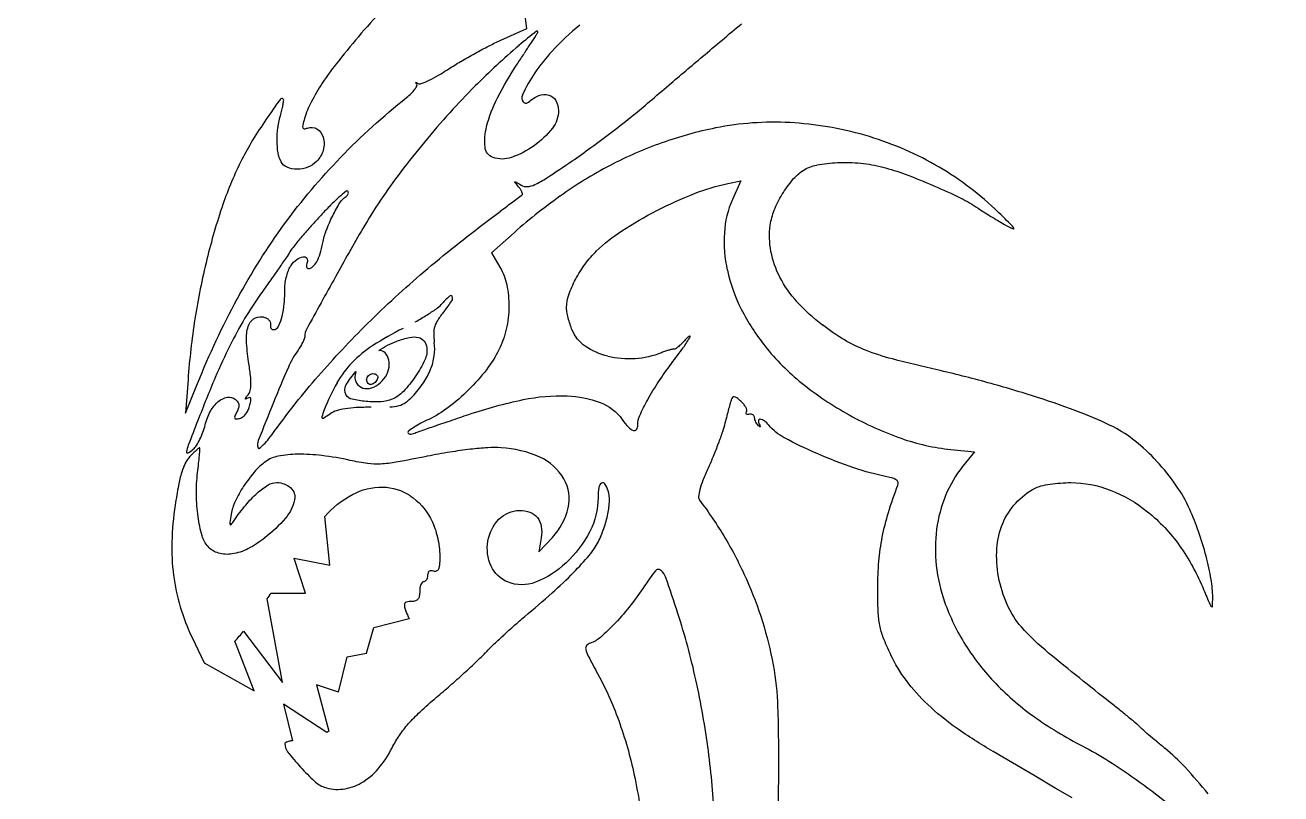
# Model space of a CAD drawing. Header units: millimetres. Extents: x 0 to 22, y 0 to 22.
# Drawn here: x 8.68 to 14.27, y 13.46 to 16.88 of the extents above; entities that cross this region are included whole.
import ezdxf

# ---------------------------------------------------------------- set-up
doc = ezdxf.new("R2010")
doc.units = ezdxf.units.MM
doc.header["$MEASUREMENT"] = 0

msp = doc.modelspace()

# ---------------------------------------------------------------- linework, layer by layer
at = {"color": 0, "linetype": 'ByBlock', "lineweight": -2}
for p, q in [((10.913, 16.8686), (10.9025, 16.9497)), ((10.7969, 16.8172), (10.913, 16.8686)), ((11.8091, 16.1782), (11.8662, 16.1905)), ((11.8662, 16.1905), (11.8293, 16.1072)), ((10.8435, 16.0915), (10.8872, 16.1244)), ((10.7354, 16.0101), (10.7935, 16.0538)), ((10.844, 15.9481), (10.7551, 15.8682)), ((10.7551, 15.8682), (10.7926, 15.8046)), ((9.4019, 15.3038), (9.3913, 15.1535)), ((9.3913, 15.1535), (9.4445, 15.2861)), ((12.8036, 14.9916), (12.908, 14.9807)), ((12.908, 14.9807), (12.8555, 14.9154)), ((10.0348, 14.4754), (10.0115, 14.6923)), ((10.9667, 14.5347), (11.0268, 14.5995)), ((10.9766, 14.5979), (10.9667, 14.5347)), ((9.8757, 14.5061), (9.8757, 14.5062)), ((9.8757, 14.5062), (10.0348, 14.4754)), ((9.9259, 14.3502), (9.8757, 14.5061)), ((9.7709, 14.3504), (9.9259, 14.3502)), ((9.8225, 13.953), (9.7549, 14.3257)), ((10.2306, 14.1978), (10.3884, 14.2378)), ((9.6499, 14.1813), (9.8225, 13.953)), ((10.198, 14.0836), (10.2306, 14.1978)), ((9.4198, 14.1534), (9.474, 14.0403)), ((9.6974, 13.9149), (9.6106, 14.136)), ((10.0722, 13.9094), (10.1109, 14.0673)), ((10.1109, 14.0673), (10.198, 14.0836)), ((9.474, 14.0403), (9.6974, 13.9149)), ((10.0722, 13.9094), (9.9749, 13.9421)), ((9.9749, 13.9421), (10.0299, 13.7351)), ((9.828, 13.855), (9.8682, 13.6929)), ((10.0204, 13.7291), (9.828, 13.855)), ((13.0772, 13.5939), (12.9919, 13.6439)), ((13.1745, 13.5369), (13.0772, 13.5939)), ((13.2687, 13.4817), (13.1745, 13.5369)), ((13.3434, 13.4379), (13.2687, 13.4817))]:
    msp.add_line(p, q, dxfattribs=at)
msp.add_circle((11, 11), 11, dxfattribs=at)
for centre, radius, start, end in [((12.1496, 15.1496), 2.6049, 135.6795, 139.3129), ((12.3118, 15.109), 2.2125, 127.8204, 130.4119), ((10.9579, 16.8533), 0.00437, 327.7589, 127.8205), ((11.9153, 15.9477), 1.2106, 129.307, 137.4167), ((13.1695, 14.2727), 3.9499, 139.3129, 141.6108), ((-19.7897, 36.9347), 36.7288, 326.67907, 326.76066), ((-28.6768, 42.759), 47.3544, 326.76063, 326.8138), ((10.2355, 17.3089), 0.8584, 326.8137, 327.7587), ((13.0435, 14.2497), 3.3411, 130.4118, 132.7155), ((-35.5517, 47.2966), 55.5917, 326.61925, 326.67907), ((11.6442, 16.1969), 0.8424, 137.4166, 145.6458), ((11.254, 15.7903), 1.5061, 141.6108, 146.3308), ((10.023, 17.5137), 0.9863, 300.1526, 303.297), ((12.8725, 14.4348), 3.089, 132.7155, 135.1587), ((10.2217, 17.1724), 0.5915, 291.8128, 295.5142), ((10.2236, 17.1684), 0.587, 295.5143, 300.1525), ((11.5079, 16.29), 0.6773, 145.6458, 155.3372), ((10.7818, 16.1049), 0.9386, 146.3308, 152.3459), ((10.1923, 16.7909), 0.294, 308.6148, 314.1416), ((10.2903, 16.6899), 0.1532, 314.1417, 323.1447), ((10.3381, 16.6541), 0.0935, 323.1448, 334.0139), ((10.4153, 16.6164), 0.00758, 334.0139, 42.0869), ((10.4358, 16.6375), 0.0153, 240.2804, 291.8127), ((13.06, 14.2484), 3.3535, 135.1587, 137.9677), ((14.1317, 13.4639), 5.3103, 144.4249, 145.5891), ((9.8201, 16.5479), 0.0092, 44.9999, 144.4248), ((9.5248, 16.5813), 0.3052, 346.6946, 350.7152), ((9.4891, 16.5872), 0.3413, 350.7152, 353.6317), ((9.8221, 16.55), 0.00627, 353.6316, 44.9999), ((10.2935, 16.3607), 0.3874, 152.3459, 163.9974), ((10.9189, 16.5605), 0.0291, 155.3372, 218.6518), ((10.9089, 16.5525), 0.0163, 218.6518, 313.2119), ((9.8792, 18.3676), 2.4139, 308.6539, 310.9124), ((11.5002, 15.2665), 2.1205, 145.5891, 148.6167), ((9.3157, 16.6308), 0.5201, 343.9973, 346.6946), ((10.521, 16.2955), 0.624, 163.9973, 166.7696), ((13.6387, 13.7268), 4.1325, 137.9677, 140.3694), ((7.9138, 20.8249), 5.5605, 307.4433, 308.6538), ((9.9361, 16.433), 0.0232, 166.7696, 196.83), ((9.9195, 16.428), 0.00591, 196.8301, 274.7485), ((9.9158, 16.4723), 0.0504, 274.7484, 290.9936), ((7.8269, 20.9383), 5.7034, 306.2385, 307.4433), ((12.0875, 14.7492), 1.7092, 101.239, 109.5998), ((12.0152, 15.1134), 1.3379, 87.0244, 101.2389), ((12.008, 14.9763), 1.4752, 73.8138, 87.0244), ((10.7567, 15.72), 1.2496, 148.6167, 153.1155), ((13.5404, 13.8081), 4.005, 140.3694, 142.8039), ((12.1143, 14.674), 1.789, 109.5998, 117.6793), ((12.0078, 14.9755), 1.4761, 60.6074, 73.8139), ((9.3345, 18.8813), 3.1531, 304.3609, 306.2385), ((11.033, 15.58), 1.5594, 153.1155, 161.1398), ((6.4857, 23.048), 8.2005, 303.41281, 304.36093), ((12.1817, 14.5455), 1.9341, 117.6793, 125.4351), ((12.0738, 15.0926), 1.3416, 46.4204, 60.6075), ((12.5545, 14.5564), 2.7672, 142.8038, 146.0156), ((10.7633, 16.5639), 0.4326, 295.3457, 303.4128), ((10.948, 15.1354), 1.3132, 129.8571, 131.674), ((10.1101, 16.1392), 0.00566, 45.0001, 129.8571), ((10.0885, 16.1466), 0.0316, 304.4064, 319.3246), ((10.0981, 16.1384), 0.0189, 319.3245, 341.2093), ((10.1078, 16.1369), 0.00889, 9.0728, 44.9998), ((10.1042, 16.1363), 0.0125, 341.2096, 9.0731), ((10.7422, 16.0541), 0.1722, 34.6442, 39.5736), ((10.8096, 16.1006), 0.0903, 26.6519, 34.6442), ((10.9112, 16.2099), 0.046, 238.0936, 274.4031), ((10.67, 16.4126), 0.3609, 307.008, 308.0872), ((10.8367, 16.1143), 0.0599, 17.674, 26.652), ((10.8904, 16.1314), 0.00359, 308.0872, 17.6739), ((10.9073, 16.2598), 0.0961, 274.4032, 295.3457), ((12.2564, 15.162), 2.8523, 161.1398, 166.2461), ((11.2933, 14.823), 1.7775, 134.9459, 136.9102), ((10.6725, 15.445), 0.8988, 131.674, 134.9459), ((12.0417, 14.9021), 2.1488, 146.0155, 149.9935), ((-59.0201, 108.8052), 116.0894, 306.968618, 306.999558), ((12.4728, 14.1364), 2.4363, 125.435, 131.9583), ((12.2252, 15.932), 0.4329, 156.1379, 176.5914), ((11.9407, 14.2174), 2.6641, 136.9101, 138.307), ((13.3662, 16.7106), 0.78, 235.4818, 237.5352), ((14.1898, 18.0051), 2.3143, 237.5352, 238.4478), ((14.275, 18.1439), 2.4772, 238.4478, 239.3508), ((2.8366, 5.3857), 14.7412, 46.03887, 46.42046), ((11.7926, 14.3493), 2.4658, 138.307, 139.7873), ((22.8953, 8.6341), 14.6823, 149.99347, 150.95626), ((12.3969, 15.9218), 0.6049, 176.5913, 192.5102), ((13.8594, 17.4424), 1.6619, 239.3508, 240.5687), ((13.4232, 16.6693), 0.7742, 240.5686, 243.7236), ((13.0027, 15.9273), 0.0963, 32.4643, 46.039), ((13.0817, 15.9775), 0.00266, 243.7237, 32.4645), ((11.6014, 14.511), 2.2154, 139.7873, 141.2059), ((9.5712, 15.9934), 0.4389, 343.0013, 349.4131), ((10.0848, 15.7301), 0.2695, 141.2058, 147.8974), ((9.8197, 15.9175), 0.1791, 330.4738, 343.0013), ((12.6059, 15.0765), 3.212, 166.2461, 171.0951), ((9.9546, 15.811), 0.0245, 170.0458, 190.2249), ((9.9845, 15.8058), 0.0548, 159.0063, 170.0458), ((9.9419, 15.8087), 0.0115, 190.2248, 221.677), ((9.9381, 15.8054), 0.00648, 221.677, 270), ((9.9381, 15.8274), 0.0286, 270, 312.8929), ((9.8931, 15.8759), 0.0947, 312.8929, 330.4738), ((12.5222, 15.9496), 0.7332, 192.5101, 206.8808), ((58.5459, -11.163), 55.4608, 150.95626, 151.23059), ((10.9641, 14.7972), 1.5236, 144.4055, 149.279), ((9.1161, 15.7087), 0.7176, 354.693, 360), ((10.5728, 15.6704), 0.00756, 23.8134, 133.2904), ((9.4389, 15.6788), 0.3933, 346.3689, 354.6931), ((10.4406, 15.7187), 0.1208, 304.5438, 317.9378), ((11.0187, 15.1971), 0.6578, 133.2904, 137.9378), ((9.868, 16.1429), 0.8618, 321.6202, 325.469), ((10.5618, 15.6655), 0.0197, 325.4689, 23.8134), ((12.6005, 15.0773), 3.2066, 171.0951, 175.9503), ((11.203, 14.6552), 1.8015, 149.279, 153.5771), ((9.5645, 15.6483), 0.2641, 336.8043, 346.3689), ((9.806, 16.6511), 1.2488, 299.1915, 301.9329), ((9.8756, 16.5395), 1.1173, 301.9328, 304.5438), ((10.614, 15.5043), 0.1178, 146.7227, 162.4793), ((10.9655, 15.2736), 0.5383, 141.6203, 146.7226), ((12.7372, 16.0586), 0.9743, 206.8808, 218.4931), ((9.8094, 15.5453), 0.04, 175.6962, 191.6427), ((9.7855, 15.5404), 0.0156, 191.6427, 223.8214), ((9.7822, 15.5372), 0.0111, 223.8214, 263.7162), ((9.783, 15.5445), 0.0184, 263.7163, 290.9937), ((9.7784, 15.5567), 0.0314, 290.9936, 336.8042), ((9.9945, 15.4947), 0.0725, 151.2306, 180), ((11.0195, 14.2225), 1.4659, 116.7133, 122.7948), ((10.5961, 15.51), 0.099, 162.4793, 180.1031), ((10.8065, 15.5104), 0.3094, 180.1031, 187.6394), ((11.9413, 14.2883), 2.6259, 153.5771, 157.0542), ((10.5064, 15.0188), 0.5186, 122.7948, 135.9985), ((10.2816, 15.44), 0.2202, 352.0061, 7.6394), ((11.1488, 15.7809), 0.5699, 324.1643, 329.7557), ((11.6942, 15.4146), 0.1003, 124.4759, 138.7956), ((11.6389, 15.4951), 0.00255, 329.7557, 124.4758), ((10.2319, 15.1912), 0.4178, 145.0927, 156.3578), ((10.2544, 15.3779), 0.055, 83.3082, 91.7227), ((10.2568, 15.3984), 0.0343, 32.3512, 83.3082), ((10.2133, 15.3709), 0.0859, 6.6082, 32.3512), ((10.2456, 15.445), 0.2565, 338.0615, 352.0061), ((11.6576, 15.064), 0.3872, 109.0745, 111.8787), ((11.6248, 15.1589), 0.2867, 105.5623, 109.0745), ((11.6202, 15.1754), 0.2696, 102.4588, 105.5622), ((8.6309, 17.5992), 3.6757, 322.7536, 324.1642), ((11.5656, 15.4227), 0.0163, 78.4529, 102.4588), ((12.7898, 16.1005), 1.0415, 218.4931, 231.2877), ((8.1354, 15.1431), 1.5552, 6.5949, 8.8491), ((15.7034, 12.796), 6.3906, 156.35786, 157.89634), ((10.4545, 15.0689), 0.4465, 135.9985, 150.4611), ((10.2101, 15.3705), 0.0891, 338.4273, 6.6082), ((10.1915, 15.4668), 0.3148, 325.5934, 338.0614), ((11.5384, 10.0835), 5.3989, 74.6415, 77.1223), ((16.1753, 12.4958), 7.2237, 157.05423, 158.68828), ((9.3824, 15.2873), 0.2998, 358.9623, 6.5949), ((10.8297, 14.8564), 0.8776, 150.4611, 159.1832), ((10.2287, 15.3138), 0.0827, 162.3417, 181.805), ((10.1936, 15.3127), 0.0476, 181.8049, 223.5759), ((10.1781, 15.3799), 0.1217, 295.2176, 317.2099), ((10.172, 15.3856), 0.1301, 317.2099, 338.4273), ((10.0306, 15.577), 0.5099, 316.9053, 325.5933), ((13.0865, 16.4706), 1.5159, 231.2877, 240.945), ((11.6099, 10.344), 5.1288, 72.0633, 74.6415), ((9.6322, 15.2652), 0.0479, 321.0354, 346.8167), ((9.551, 15.2842), 0.1312, 346.8167, 358.9623), ((10.1979, 15.3167), 0.0534, 223.5759, 261.8994), ((10.2002, 15.333), 0.0699, 261.8995, 295.2177), ((9.6763, 15.2081), 0.015, 87.8768, 120.9439), ((9.5809, 15.21), 0.0986, 333.1287, 345.0277), ((9.3209, 15.2796), 0.3677, 345.0277, 348.6788), ((9.6767, 15.2182), 0.00484, 11.7502, 87.8767), ((9.6524, 15.2132), 0.0296, 348.6789, 11.7504), ((23.9498, 9.4468), 15.2911, 157.89631, 158.57813), ((10.1443, 14.9054), 0.2712, 98.9684, 107.2223), ((10.1745, 14.7144), 0.4646, 92.7527, 98.9685), ((10.2187, 13.7951), 1.3849, 90, 92.7528), ((10.296, 15.3663), 0.185, 271.9199, 284.7828), ((10.3213, 15.2704), 0.0857, 284.7828, 306.3683), ((10.2393, 15.3817), 0.2241, 306.3683, 316.9053), ((14.536, 14.435), 2.8219, 164.2864, 164.8449), ((12.086, 15.1243), 0.2767, 161.2147, 164.2864), ((11.8556, 15.2026), 0.0333, 140.2252, 161.2147), ((11.8363, 15.2187), 0.00822, 81.0175, 140.2251), ((11.8338, 15.2033), 0.0238, 52.1476, 81.0174), ((11.6506, 14.9676), 0.3224, 47.8553, 52.1476), ((11.7843, 15.1153), 0.1232, 39.4054, 47.8552), ((11.8169, 15.1421), 0.0809, 27.8319, 39.4054), ((11.8419, 15.1553), 0.0527, 13.7703, 27.8318), ((11.8538, 11.0974), 4.3369, 69.3323, 72.0633), ((23.7671, 9.5341), 15.3728, 158.68829, 159.12763), ((9.6196, 15.1355), 0.0103, 156.0279, 203.0247), ((9.6156, 15.1338), 0.00593, 203.0248, 272.7329), ((9.8774, 15.021), 0.2924, 151.845, 156.0279), ((9.6105, 15.2413), 0.1135, 272.7329, 280.9056), ((9.6262, 15.1596), 0.0303, 280.9056, 307.883), ((9.5964, 15.1979), 0.0788, 307.883, 321.0984), ((9.5822, 15.2094), 0.0971, 321.0984, 333.1286), ((10.0021, 15.1356), 0.00447, 160.4872, 237.2639), ((11.373, 14.6498), 1.4589, 159.1832, 160.4872), ((10.0027, 15.1366), 0.00563, 237.2638, 302.1755), ((8.9718, 16.7751), 1.9415, 302.1755, 303.2338), ((10.0971, 15.0577), 0.1117, 107.2223, 123.2338), ((10.8159, 14.3998), 0.8021, 115.1276, 117.9499), ((11.6475, 15.3463), 0.3805, 215.4533, 222.1745), ((15.1956, 14.261), 3.504, 165.4458, 165.9901), ((14.7767, 14.3698), 3.0712, 164.8448, 165.4457), ((11.8826, 15.1652), 0.0108, 328.2825, 13.7703), ((11.9098, 15.1248), 0.0244, 81.6015, 102.1262), ((11.9107, 15.1309), 0.0182, 56.041, 81.6014), ((11.9119, 15.1327), 0.0161, 28.5692, 56.0411), ((11.911, 15.1322), 0.017, 2.2312, 28.5692), ((11.9702, 15.1175), 0.0253, 174.1016, 209.9193), ((11.9521, 15.1194), 0.00702, 83.274, 174.1017), ((11.9485, 15.0886), 0.038, 52.5873, 83.274), ((11.8976, 15.022), 0.1218, 39.6902, 52.5873), ((13.0786, 16.4564), 1.4996, 240.945, 250.6477), ((12.8653, 13.779), 1.4709, 63.2154, 69.3323), ((9.1403, 15.1913), 0.3501, 333.8775, 339.577), ((9.1807, 15.1762), 0.307, 339.577, 345.8665), ((9.0982, 15.5757), 0.8533, 321.1412, 324.1259), ((10.3927, 15.0671), 0.0102, 125.2863, 177.2616), ((10.3879, 15.0674), 0.00549, 177.2615, 234.344), ((10.3922, 15.0733), 0.0128, 234.3442, 264.7069), ((10.6821, 14.6581), 0.5113, 122.1533, 125.2863), ((10.394, 15.0921), 0.0317, 264.7069, 282.5655), ((10.3841, 15.1364), 0.0771, 282.5656, 291.7635), ((10.6608, 14.6921), 0.4712, 117.9498, 122.1533), ((11.4052, 15.1269), 0.0537, 222.1745, 250.6881), ((11.3914, 15.0874), 0.0118, 250.688, 327.2016), ((11.37, 15.1012), 0.0373, 327.2016, 360), ((13.2872, 14.6147), 0.5347, 50.863, 63.2154), ((9.5446, 14.9573), 0.1514, 159.1277, 170.9616), ((9.3711, 15.0524), 0.0805, 312.1447, 327.9908), ((9.1808, 15.1714), 0.305, 327.9907, 333.8776), ((9.7595, 15.0142), 0.0478, 158.5781, 198.435), ((9.5893, 15.1613), 0.2102, 308.6676, 315.3974), ((9.486, 15.2632), 0.3553, 315.3974, 321.1412), ((12.9051, 15.9624), 0.9761, 250.6477, 264.033), ((13.0302, 14.2989), 0.9419, 42.7782, 50.863), ((9.5017, 14.8749), 0.125, 136.7881, 153.4934), ((9.3998, 14.9803), 0.00475, 170.9616, 299.2297), ((9.3406, 15.0861), 0.126, 299.2297, 312.1447), ((9.8794, 14.5201), 0.6432, 134.7969, 136.7882), ((9.6498, 14.7513), 0.3173, 131.4188, 134.7969), ((9.7297, 14.6608), 0.4381, 129.4534, 131.4188), ((7.7879, 15.1081), 1.6709, 353.8554, 355.0689), ((9.4525, 14.9976), 0.00187, 37.4775, 129.4535), ((4.6731, 15.3768), 4.7972, 355.069, 355.4343), ((9.4497, 14.9954), 0.00546, 355.4343, 37.4775), ((9.718, 15.0004), 0.0041, 198.4349, 308.6675), ((9.8291, 14.8268), 0.1372, 100.6276, 126.5528), ((9.8988, 14.4555), 0.515, 90.9315, 100.6277), ((9.9029, 14.2011), 0.7694, 82.8431, 90.9315), ((9.8196, 13.5375), 1.4383, 77.7787, 82.8431), ((11.0503, 12.0668), 2.9523, 99.3728, 101.3595), ((10.8844, 13.0719), 1.9336, 96.6447, 99.3728), ((10.8301, 13.5386), 1.4637, 93.5813, 96.6448), ((10.7688, 14.5176), 0.4829, 86.5781, 93.5814), ((10.768, 14.5037), 0.4967, 65.9852, 86.5781), ((10.875, 14.744), 0.2337, 29.8068, 65.9851), ((9.626, 14.8129), 0.2638, 153.4933, 163.0482), ((6.3941, 15.2582), 3.0727, 353.0862, 353.8554), ((9.9349, 14.6841), 0.3149, 126.5528, 138.9681), ((12.862, 14.389), 1.254, 155.5075, 158.2275), ((13.2601, 14.5902), 0.5191, 141.2139, 157.7738), ((13.0031, 14.2738), 0.9788, 34.8175, 42.7782), ((9.8883, 14.733), 0.5381, 163.0481, 169.4386), ((10.1322, 14.5123), 0.5765, 138.9681, 146.863), ((10.9233, 14.7717), 0.178, 346.9128, 29.8068), ((11.2608, 14.8187), 0.0275, 123.242, 171.7975), ((11.2516, 14.8327), 0.0107, 31.963, 123.242), ((11.1439, 14.7655), 0.1377, 17.6087, 31.9629), ((12.0455, 14.7151), 0.3747, 158.2274, 164.9154), ((12.4666, 14.6132), 0.262, 72.6838, 78.6771), ((12.5291, 14.8138), 0.0519, 52.7903, 72.6837), ((12.5487, 14.8395), 0.0196, 16.4123, 52.7904), ((12.5493, 14.8398), 0.0189, 339.0063, 16.4122), ((11.7831, 14.3797), 2.4655, 169.4386, 171.5039), ((10.113, 14.5249), 0.5536, 146.863, 154.8337), ((11.5504, 14.7769), 0.3201, 171.7976, 179.8507), ((11.1562, 14.7694), 0.1248, 357.3099, 17.6088), ((11.7005, 14.7797), 0.0227, 173.5893, 217.2078), ((11.8808, 14.7595), 0.2041, 164.9153, 173.5894), ((13.3447, 14.5556), 0.6104, 157.7738, 172.4391), ((13.2415, 14.4396), 0.6885, 24.4545, 34.8175), ((10.7235, 14.538), 1.3942, 171.5039, 178.2745), ((9.805, 14.6696), 0.2133, 154.8336, 171.0809), ((10.8133, 14.7972), 0.291, 317.2012, 346.9129), ((10.8757, 14.7826), 0.4056, 348.8747, 357.3099), ((11.8974, 14.3412), 2.3312, 171.0808, 172.0076), ((9.2998, 14.8814), 0.3706, 322.6203, 326.111), ((10.7971, 14.7981), 0.4857, 340.9632, 348.8747), ((12.856, 14.2643), 1.1119, 18.9666, 24.4545), ((9.6038, 14.6632), 0.0151, 172.0076, 205.1343), ((9.5923, 14.6579), 0.00248, 205.1343, 322.6203), ((10.8033, 14.7959), 0.4791, 332.971, 340.9633), ((13.3962, 14.5488), 0.6624, 172.4392, 186.4861), ((12.495, 14.1402), 1.4937, 14.568, 18.9666), ((10.2859, 14.5511), 0.9564, 178.2745, 187.2553), ((10.9619, 14.715), 0.3011, 319.6415, 332.9711), ((10.1196, 15.4309), 1.4065, 315.3938, 319.6415), ((12.6234, 14.1736), 1.361, 10.072, 14.568), ((10.4847, 14.4376), 0.0135, 124.512, 162.2353), ((10.4847, 14.4376), 0.0135, 86.7806, 124.512), ((10.4834, 14.4142), 0.037, 69.0064, 86.7805), ((12.1397, 13.9288), 0.8365, 141.4563, 147.1318), ((11.499, 14.4392), 0.0173, 50.5719, 141.4563), ((11.4643, 14.3971), 0.0719, 18.9187, 50.5718), ((13.471, 14.5573), 0.7377, 186.4861, 199.4436), ((10.202, 14.5405), 0.8718, 187.2552, 196.7002), ((10.4752, 14.375), 0.0379, 141.0439, 158.1986), ((10.4525, 14.3933), 0.00871, 90, 141.0438), ((10.5071, 14.4305), 0.037, 162.2353, 180), ((9.6237, 15.92), 2.103, 311.7902, 315.3938), ((1.5823, 11.0101), 10.5182, 18.0008, 18.91868), ((13.5179, 14.3325), 0.4525, 359.8534, 10.072), ((3.6739, 18.465), 7.3561, 325.75694, 325.98867), ((10.5462, 14.3578), 0.1115, 171.2653, 180), ((10.5004, 14.3649), 0.0651, 158.1985, 171.2652), ((7.9797, 17.7593), 4.5699, 309.7732, 311.7902), ((22.7804, 18.0085), 9.5702, 202.36404, 202.79101), ((10.2702, 14.5609), 0.943, 196.7002, 205.6055), ((10.3915, 14.2954), 0.0251, 161.7653, 197.5597), ((10.8792, 14.4498), 0.5366, 197.5597, 201.4311), ((10.3791, 14.2995), 0.012, 101.6408, 161.7652), ((10.3994, 14.2008), 0.1128, 90, 101.6408), ((13.6812, 14.6315), 0.9607, 199.4435, 212.2065), ((13.9839, 14.3124), 0.0287, 202.7909, 228.424), ((13.9667, 14.293), 0.00283, 228.424, 357.6463), ((12.9725, 14.3339), 0.9979, 357.6464, 359.8534), ((10.4452, 14.2794), 0.0704, 201.4312, 216.1812), ((8.5902, 13.2873), 3.1496, 12.4057, 18.0008), ((8.9908, 14.7128), 0.8466, 317.0586, 321.1175), ((11.1931, 14.1048), 0.0187, 139.7505, 193.4489), ((11.2072, 14.0928), 0.0372, 107.6088, 139.7504), ((13.7667, 14.6854), 1.0617, 212.2065, 224.0479), ((10.0359, 14.7378), 0.951, 313.4102, 316.564), ((11.3023, 14.1309), 0.1309, 193.4489, 207.543), ((15.9938, 16.5776), 5.4221, 207.5431, 208.5075), ((7.8716, 17.0257), 4.1005, 312.3447, 313.4102), ((7.5588, 17.3689), 4.5648, 311.2859, 312.3447), ((8.0097, 13.1596), 3.744, 7.4909, 12.4056), ((13.8935, 14.808), 1.2381, 224.0479, 234.9467), ((8.054, 16.805), 3.8143, 310.0745, 311.2859), ((10.1075, 9.5303), 5.5114, 51.2356, 51.8239), ((14.2415, 15.304), 1.844, 234.9468, 243.0327), ((11.1246, 10.7969), 3.8869, 50.4713, 51.2356), ((10.8377, 10.4492), 4.3378, 49.8977, 50.4714), ((13.5423, 13.6608), 0.139, 42.9977, 49.8977), ((9.8399, 13.6796), 0.0063, 111.0027, 180.0001), ((9.8926, 13.6796), 0.059, 180, 217.9169), ((9.8781, 13.5801), 0.1129, 102.5313, 111.0026), ((9.8894, 13.5292), 0.165, 97.3775, 102.5312), ((10.7943, 14.382), 1.202, 217.917, 222.1576), ((9.887, 13.8755), 0.4759, 319.7153, 333.2155), ((8.2139, 13.1864), 3.5381, 2.4549, 7.4908), ((13.191, 12.9641), 0.8962, 42.9207, 50.8143), ((10.6739, 14.2729), 1.0395, 222.1576, 227.0806), ((10.0296, 13.7546), 0.2889, 300.0962, 319.7153), ((12.1324, 11.9797), 2.3418, 39.0673, 42.9207), ((10.0497, 13.6017), 0.1229, 227.0807, 250.7813), ((10.065, 13.6935), 0.2183, 277.0751, 300.0962), ((10.0694, 13.6583), 0.1828, 250.7814, 277.0751)]:
    msp.add_arc(centre, radius, start, end, dxfattribs=at)
at = {"color": 0, "linetype": 'ByBlock', "lineweight": -2, "extrusion": (0, 0, -1)}
for centre, radius, start, end in [((-76.385, -59.7556), 100.1843, 49.781865, 49.911583), ((-11.2257, 15.8502), 1.0577, 62.9187, 66.0895), ((-11.8423, 14.6473), 2.4095, 59.4468, 61.1794), ((-11.8192, 14.6894), 2.3614, 61.1793, 62.9188), ((-69.986, -52.1884), 90.2742, 49.657449, 49.781895), ((-11.2802, 15.5995), 1.3038, 56.703, 59.4468), ((-12.1973, 15.835), 1.5904, 27.1194, 33.3807), ((-10.4183, 16.627), 0.00123, 326.2485, 69.6888), ((-10.4517, 16.6493), 0.0415, 317.913, 326.2486), ((-10.4192, 16.6243), 0.00406, 69.6887, 115.5473), ((-10.373, 16.5274), 0.1114, 115.5474, 119.7195), ((-10.9919, 16.5069), 0.0683, 67.8243, 105.6871), ((-18.9555, 7.8942), 11.4451, 49.08749, 49.65746), ((-12.3146, 14.1337), 3.1068, 44.0517, 51.3852), ((-11.3341, 16.2771), 0.6206, 14.4763, 27.1195), ((-11.0228, 16.4312), 0.15, 46.7882, 67.8243), ((-10.9962, 16.5223), 0.0523, 105.6871, 150.4628), ((-10.9623, 16.5031), 0.0913, 150.4628, 180), ((-10.2311, 16.3682), 0.4322, 7.9564, 16.0027), ((-10.9272, 16.5031), 0.1265, 180, 218.2774), ((-10.22, 16.3698), 0.4211, 359.7504, 7.9565), ((-9.9514, 16.3796), 0.0489, 69.0064, 121.2267), ((-9.9442, 16.3677), 0.0628, 121.2268, 164.549), ((-10.9907, 16.3658), 0.2659, 354.424, 14.4764), ((-10.7095, 16.6748), 0.4037, 218.2774, 234.4027), ((-10.1491, 16.3695), 0.3501, 350.9237, 359.7504), ((-9.9012, 16.3558), 0.1075, 164.5491, 195.6006), ((-9.9264, 16.3339), 0.1246, 331.845, 350.9236), ((-12.1007, 14.3406), 2.8092, 36.143, 44.0517), ((-9.8933, 16.358), 0.1156, 195.6006, 225), ((-10.7797, 16.3452), 0.054, 289.3239, 354.4239), ((-10.8029, 16.4113), 0.1241, 250.5494, 289.3239), ((-10.7102, 16.6738), 0.4025, 234.4027, 250.5493), ((-9.8657, 16.3014), 0.0557, 292.9476, 331.8451), ((-9.8869, 16.3515), 0.1101, 269.5798, 292.9476), ((-9.8867, 16.3765), 0.1351, 248.6923, 269.5798), ((-9.8943, 16.357), 0.1142, 225, 248.6923), ((-12.2366, 16.0949), 0.1685, 56.7661, 79.269), ((-12.3257, 15.6247), 0.6471, 79.269, 87.5421), ((-12.33, 15.5252), 0.7467, 87.5422, 95.5086), ((-12.3419, 15.6483), 0.623, 95.5087, 104.6333), ((-12.2402, 15.259), 1.0253, 104.6333, 110.5418), ((-10.8609, 16.1837), 0.00173, 321.2019, 59.4627), ((-12.262, 17.3102), 1.7995, 320.4263, 321.2019), ((-10.8617, 16.1823), 0.00338, 59.4626, 121.3499), ((-9.3928, 13.7711), 2.8268, 121.35, 121.9064), ((-12.4743, 15.8755), 0.4938, 31.0245, 40.1154), ((-12.2647, 16.052), 0.2198, 40.1154, 56.7662), ((-11.6125, 13.5838), 2.8143, 110.5418, 113.323), ((-12.3383, 14.4119), 1.8501, 62.7825, 68.4903), ((-12.0093, 15.2468), 0.9527, 68.4903, 77.8695), ((-12.4862, 15.8683), 0.5077, 22.0109, 31.0246), ((-11.6089, 13.5753), 2.8235, 113.3231, 116.0177), ((-10.675, 15.7208), 0.7021, 26.5338, 31.9553), ((-10.1602, 16.042), 0.0953, 31.9553, 55.5936), ((-12.5842, 15.5734), 0.6001, 116.0177, 124.5181), ((-10.6719, 15.7224), 0.6985, 20.711, 26.5338), ((-12.3177, 14.452), 1.805, 57.05, 62.7825), ((-12.2719, 15.9549), 0.2765, 7.8047, 22.0109), ((-12.1872, 14.2775), 2.9162, 28.3907, 36.143), ((-10.3303, 15.8515), 0.3334, 10.587, 20.711), ((-14.286, 11.2894), 5.9069, 49.54473, 53.05141), ((-11.7337, 15.353), 0.7313, 45.7924, 57.05), ((-12.3595, 15.9429), 0.365, 349.2355, 7.8046), ((-3.1889, 20.386), 8.0517, 214.31932, 214.7378), ((-9.1513, 16.3157), 0.8324, 212.1026, 214.3194), ((-9.9265, 15.7863), 0.0662, 52.6349, 79.9619), ((-9.9178, 15.8356), 0.0161, 79.962, 146.3253), ((-11.551, 15.5408), 0.4693, 36.3215, 45.7924), ((-12.4118, 15.9529), 0.4182, 332.4683, 349.2354), ((-2.5706, 20.8147), 8.804, 214.73775, 215.18489), ((-10.0794, 15.7029), 0.2459, 14.8406, 21.4787), ((-9.9387, 15.7583), 0.0948, 21.4787, 35.0084), ((-9.9585, 15.7444), 0.1189, 35.0084, 52.6349), ((-9.9137, 15.8329), 0.021, 146.3253, 200.9936), ((-10.5695, 15.673), 0.259, 149.4588, 168.2342), ((-11.6329, 15.4806), 0.5709, 28.1456, 36.3215), ((-1.6778, 21.4441), 9.8964, 215.18487, 215.59442), ((-10.0234, 15.7087), 0.1898, 360, 8.3649), ((-10.0998, 15.6975), 0.267, 8.3648, 14.8407), ((-13.467, 12.2499), 4.6446, 45.3454, 49.5447), ((-11.5716, 15.5134), 0.5014, 19.6038, 28.1456), ((-12.5012, 15.9995), 0.519, 317.5927, 332.4682), ((-10.3853, 15.6346), 0.4471, 168.2342, 180.7089), ((-11.2604, 15.6243), 0.171, 0.5513, 19.6038), ((-12.8436, 13.9227), 3.6624, 21.8557, 28.3907), ((-10.3458, 15.6351), 0.4867, 180.709, 192.7019), ((-11.1978, 15.6249), 0.1084, 350.0524, 0.5513), ((-12.7418, 16.2192), 0.8449, 307.266, 317.5927), ((-9.7311, 15.5223), 0.0637, 16.6202, 54.4861), ((-9.7247, 15.5313), 0.0527, 54.4861, 98.0981), ((-9.7224, 15.5153), 0.0688, 98.0981, 112.0222), ((-9.7335, 15.5428), 0.0392, 112.0222, 133.2496), ((-9.7401, 15.5498), 0.0296, 133.2496, 158.2295), ((-11.4744, 15.6734), 0.3893, 345.997, 350.0524), ((-11.5181, 15.6843), 0.4343, 342.0217, 345.9969), ((-9.8503, 15.4867), 0.1881, 357.2, 16.6202), ((-9.7416, 15.5504), 0.028, 158.2296, 184.3037), ((-13.1359, 12.585), 4.1736, 40.911, 45.3454), ((-10.4219, 15.618), 0.4087, 192.702, 206.3728), ((-11.4356, 15.6575), 0.3475, 337.3235, 342.0217), ((-11.2643, 15.5859), 0.1619, 304.2492, 337.3235), ((-12.8755, 16.3949), 1.0656, 300.876, 307.266), ((-10.5681, 15.5219), 0.9068, 351.151, 357.2), ((-9.653, 15.6006), 0.291, 206.9709, 211.2575), ((-9.6852, 15.5842), 0.255, 202.868, 206.971), ((-9.8975, 15.4947), 0.0245, 180, 202.868), ((-10.4526, 15.1501), 0.3462, 54.7499, 69.7785), ((-10.4794, 15.0772), 0.4239, 69.7784, 77.7959), ((-10.4093, 15.4014), 0.0922, 77.7959, 102.6566), ((-10.4202, 15.4497), 0.0427, 102.6566, 143.0057), ((-10.4043, 15.4378), 0.0626, 143.0057, 173.3371), ((-11.4434, 15.6227), 0.2253, 224.8397, 230.0197), ((-11.3468, 15.7187), 0.3615, 221.2043, 224.8397), ((-12.6508, 16.0191), 0.6278, 291.3786, 300.876), ((-9.5935, 15.6367), 0.3606, 211.2574, 214.9073), ((-10.368, 15.4335), 0.0992, 173.3372, 204.9231), ((-10.3138, 15.6716), 0.5294, 206.3727, 217.7318), ((-11.3502, 15.7121), 0.3145, 284.124, 304.2492), ((-11.3686, 15.7854), 0.3901, 266.1594, 284.124), ((-11.3688, 15.7833), 0.388, 248.1213, 266.1594), ((-11.5705, 15.4467), 0.00819, 234.5407, 281.547), ((-11.4549, 15.6089), 0.2073, 230.0197, 234.5408), ((-12.8136, 16.4351), 1.0745, 284.6146, 291.3786), ((-9.9746, 15.6163), 0.533, 204.9232, 214.0183), ((-10.0012, 15.9134), 0.9246, 217.7318, 225.2133), ((-12.6981, 14.5069), 1.4335, 33.2931, 37.2464), ((-14.2486, 21.9384), 6.7618, 282.87764, 284.61459), ((-12.6431, 13.012), 3.5215, 35.8741, 40.911), ((-10.5394, 15.0067), 0.5119, 32.4303, 40.4607), ((-10.2261, 15.3019), 0.0278, 360, 22.6241), ((-10.221, 15.3019), 0.0226, 316.808, 0), ((-10.2265, 15.3018), 0.0282, 22.6241, 45), ((-10.2164, 15.2976), 0.0164, 261.8699, 316.8081), ((-10.2265, 15.3018), 0.0282, 45, 67.3759), ((-10.2263, 15.3021), 0.0278, 67.3759, 90), ((-10.2145, 15.3109), 0.0298, 224.2806, 261.8699), ((-10.2263, 15.2963), 0.0336, 90, 107.6342), ((-10.2006, 15.3245), 0.0492, 198.4349, 224.2805), ((-10.2308, 15.3106), 0.0187, 107.6342, 135.0001), ((-10.2343, 15.314), 0.0138, 135, 167.8958), ((-10.2329, 15.3137), 0.0152, 167.8959, 198.4349), ((-9.9727, 15.6176), 0.5353, 214.0183, 223.2737), ((-12.4816, 14.6491), 1.1745, 28.7027, 33.2931), ((-10.0199, 14.9516), 0.4508, 36.9518, 38.9647), ((-10.1448, 15.2574), 0.0444, 328.2825, 32.4304), ((-10.1421, 15.2558), 0.0412, 282.638, 328.2826), ((-10.2555, 15.3513), 0.1469, 223.2736, 247.5), ((-10.0093, 15.9053), 0.9131, 225.2133, 232.7265), ((-11.065, 14.4088), 0.8226, 78.1641, 91.8929), ((-11.0771, 14.7755), 0.4557, 91.8929, 110.9454), ((-9.6391, 15.0879), 0.1559, 28.4203, 49.5143), ((-9.5914, 15.1437), 0.0824, 49.5144, 80.1277), ((-9.5847, 15.1824), 0.0432, 80.1278, 129.6902), ((-9.5683, 15.1626), 0.0689, 129.6901, 143.7888), ((-9.5173, 15.2136), 0.116, 198.3706, 208.1549), ((-9.6026, 15.1878), 0.0263, 143.7888, 172.6805), ((-9.5973, 15.1871), 0.0317, 172.6805, 198.3706), ((-9.6593, 15.2177), 0.00142, 245.5085, 3.4438), ((-9.6669, 15.2172), 0.009, 3.4436, 36.9518), ((-9.6238, 15.2956), 0.087, 239.0562, 245.5085), ((-10.2394, 15.6897), 0.4859, 275.1436, 282.638), ((-10.2374, 15.6675), 0.4637, 266.8471, 275.1436), ((-10.2547, 15.3532), 0.1489, 247.5, 266.8471), ((-10.2712, 15.5611), 0.4806, 232.7265, 244.8724), ((-11.3316, 13.1365), 2.1226, 71.3994, 78.1641), ((-11.1637, 15.0019), 0.2133, 110.9454, 144.5467), ((-12.3519, 14.7201), 1.0267, 24.2943, 28.7028), ((-9.7327, 15.0372), 0.2623, 14.1334, 28.4203), ((-16.7538, -3.0656), 19.2078, 70.98777, 71.22429), ((-19.8062, -12.0445), 28.6914, 71.22431, 71.39941), ((-11.5077, 15.1012), 0.1004, 0, 24.2942), ((-11.8946, 15.1535), 0.00476, 310.2477, 5.6596), ((-11.9029, 15.1526), 0.0131, 5.6595, 31.7175), ((-11.8969, 15.1561), 0.00823, 271.406, 310.2476), ((-11.8975, 15.1819), 0.0341, 257.8739, 271.4061), ((-11.9646, 15.1343), 0.0366, 343.4851, 357.7687), ((-11.9943, 15.1431), 0.0675, 334.4574, 343.4851), ((-10.5958, 14.6062), 0.4938, 68.2366, 70.8287), ((-18.3067, -7.5722), 23.9745, 70.82867, 70.98772), ((-10.1077, 15.6373), 1.77, 198.68, 200.4953), ((-11.3134, 15.2297), 0.4973, 194.0099, 198.68), ((-11.9955, 15.1437), 0.0688, 325.494, 334.4573), ((-11.9732, 15.1283), 0.0418, 312.4718, 325.4941), ((-11.9949, 15.152), 0.0739, 306.5319, 312.4717), ((-11.8097, 15.0251), 0.1599, 150.0807, 153.5214), ((-11.9517, 15.0937), 0.00137, 204.6249, 306.532), ((-11.9495, 15.0947), 0.00376, 153.5216, 204.6249), ((-12.168, 15.2465), 0.2296, 297.9095, 320.3098), ((-9.9451, 15.6981), 1.9436, 200.4952, 202.2888), ((-13.0589, 16.9284), 2.1329, 293.5572, 297.9095), ((-8.9888, 22.3285), 7.5144, 258.64048, 259.71764), ((-10.3771, 15.521), 1.4766, 202.2887, 204.4925), ((-13.0409, 16.8871), 2.0879, 288.7235, 293.5572), ((-10.3503, 15.9876), 1.0687, 277.9333, 282.2213), ((-10.2446, 15.2297), 0.3034, 266.9878, 277.9333), ((-10.2316, 15.4775), 0.5516, 259.7176, 266.9878), ((-12.7501, 16.0292), 1.1821, 281.3228, 288.7235), ((-10.1733, 14.7999), 0.7342, 359.275, 6.9138), ((-9.7981, 14.769), 0.0751, 58.8063, 90.0001), ((-9.7981, 14.7519), 0.0922, 90, 131.8914), ((-13.3383, 14.2389), 0.605, 81.1523, 85.5787), ((-13.3372, 14.2538), 0.5901, 85.5787, 90.0889), ((-13.3373, 14.3603), 0.4836, 90.0888, 111.4176), ((-10.2164, 14.8004), 0.7773, 351.9558, 359.275), ((-10.0363, 14.4318), 0.4896, 39.6176, 48.3862), ((-9.9296, 14.5518), 0.329, 48.3862, 58.8064), ((-9.8221, 14.7786), 0.0563, 131.8915, 192.3003), ((-10.3497, 14.3954), 0.4501, 41.2835, 61.5214), ((-10.2654, 14.5507), 0.2733, 61.5214, 90.9214), ((-10.2662, 14.5982), 0.2259, 90.9213, 123.9159), ((-10.2369, 14.5546), 0.2784, 123.9159, 152.1295), ((-14.3333, 14.1552), 1.8919, 17.0676, 20.9936), ((-13.3259, 14.5378), 0.3174, 42.6374, 62.4164), ((-13.2307, 14.72), 0.1119, 62.4163, 76.6123), ((-13.3252, 14.323), 0.52, 76.6123, 81.1523), ((-13.2828, 14.2213), 0.6329, 111.4175, 128.8499), ((-10.325, 14.1927), 0.8644, 33.889, 39.6176), ((-9.6983, 14.8056), 0.183, 192.3002, 220.8969), ((-10.8966, 14.7786), 0.3337, 180.1492, 207.3126), ((-10.2535, 13.6812), 1.794, 142.7922, 149.3529), ((-13.3196, 14.5437), 0.3088, 22.4476, 42.6374), ((-10.1008, 14.7841), 0.6605, 344.4448, 351.9559), ((-9.323, 15.1307), 0.6796, 220.8969, 231.6752), ((-10.1886, 14.529), 0.333, 152.1296, 165.8017), ((-10.9195, 14.5524), 0.1833, 9.431, 44.2978), ((-10.8815, 14.5895), 0.1302, 44.2978, 89.3198), ((-10.8815, 14.5912), 0.1286, 89.3197, 110.4154), ((-10.8997, 14.6402), 0.0763, 110.4154, 141.5839), ((-10.894, 14.6356), 0.0836, 141.5839, 171.063), ((-13.5653, 14.391), 1.0885, 11.1287, 17.0676), ((-13.2056, 14.1255), 0.756, 128.8499, 144.6866), ((-10.8151, 14.6232), 0.1635, 171.063, 188.9123), ((-10.7351, 14.862), 0.5154, 207.3126, 226.9253), ((-13.3602, 14.5269), 0.3527, 3.7234, 22.4476), ((-9.5798, 14.6391), 0.1197, 317.8553, 344.4449), ((-9.566, 14.6266), 0.1011, 286.0564, 317.8552), ((-9.4462, 14.9748), 0.4809, 231.6753, 242.4079), ((-10.0733, 14.4999), 0.4519, 165.8017, 176.6777), ((-10.9273, 14.5512), 0.1912, 335.458, 9.4309), ((-10.2609, 13.6855), 1.7855, 149.3528, 155.9371), ((-13.4836, 14.4071), 1.0052, 4.9168, 11.1287), ((-13.0156, 13.9909), 0.9888, 144.6867, 157.6359), ((-9.5771, 14.6651), 0.1412, 261.2867, 286.0564), ((-9.5642, 14.7489), 0.226, 242.4079, 261.2867), ((-10.2665, 14.5111), 0.2584, 176.6777, 191.0234), ((-13.5175, 14.5166), 0.5103, 349.5265, 3.7234), ((-10.5029, 14.465), 0.0175, 191.0235, 290.9936), ((-10.8804, 14.5298), 0.1397, 292.5, 335.458), ((-10.7939, 14.7991), 0.4293, 226.9252, 248.5391), ((-13.8501, 14.3755), 1.3731, 360, 4.9168), ((-10.4525, 14.4135), 0.0115, 234.0896, 270.0001), ((-10.4464, 14.4219), 0.0219, 211.8931, 234.0895), ((-10.438, 14.4272), 0.0318, 193.8117, 211.8934), ((-10.4246, 14.4305), 0.0455, 180, 193.8117), ((-10.8904, 14.5538), 0.1657, 248.5391, 292.5), ((-10.2955, 13.701), 1.7476, 155.937, 162.5922), ((-13.5649, 14.5254), 0.5585, 336.1626, 349.5265), ((-10.4035, 14.3423), 0.0299, 190.2874, 218.6598), ((-10.3177, 14.3578), 0.1171, 180, 190.2873), ((-10.5279, 14.9702), 1.0824, 212.8682, 218.3538), ((-15.5024, 14.3755), 3.0255, 357.9872, 0), ((-10.3994, 14.3691), 0.0555, 252.6657, 270), ((-10.4092, 14.3376), 0.0225, 218.6599, 252.6657), ((-10.4396, 15.0401), 1.195, 218.3538, 223.447), ((-13.4031, 14.4539), 0.3817, 318.3867, 336.1626), ((-12.2174, 12.6682), 2.054, 48.5443, 50.2269), ((-10.4229, 13.7409), 1.614, 162.5922, 169.6564), ((-12.8801, 14.2834), 0.4015, 349.0657, 357.9872), ((-12.9536, 11.8348), 3.166, 47.3276, 48.5443), ((-10.5052, 14.978), 1.1047, 223.447, 228.2557), ((-12.7874, 14.2654), 0.3071, 338.3905, 349.0657), ((-13.9196, 14.9127), 1.0725, 309.3943, 318.3867), ((-11.4942, 13.357), 1.0572, 43.4359, 46.0984), ((-12.827, 11.9721), 2.9792, 46.0985, 47.3276), ((-11.1587, 14.2457), 0.1232, 228.2557, 252.3912), ((-13.6767, 14.6177), 1.2636, 334.6587, 338.3904), ((-13.1473, 14.367), 0.6779, 323.196, 334.6586), ((-23.7721, 26.9098), 16.5968, 308.17614, 309.39424), ((-10.7593, 13.8023), 1.2721, 169.6564, 178.1744), ((-9.903, 13.2696), 1.509, 151.4925, 160.6788), ((-13.2775, 14.4644), 0.8404, 313.4393, 323.1959), ((-11.8227, 12.3255), 2.0396, 47.1842, 49.9256), ((-4.627, 13.6069), 7.4075, 178.17441, 180.48794), ((-13.4779, 14.676), 1.1319, 305.1536, 313.4393), ((-10.9339, 13.2847), 0.732, 41.2953, 47.1842), ((-9.9076, 13.9174), 0.2195, 236.1324, 239.0648), ((-10.7705, 13.4282), 0.5145, 34.0885, 41.2953), ((-9.5567, 13.1482), 1.876, 160.6788, 168.4816), ((-14.1898, 15.687), 2.3684, 300.3838, 305.1536), ((-13.7603, 13.864), 0.159, 311.1491, 317.0023), ((-16.026, 16.4568), 3.6023, 310.5415, 311.149), ((-15.9338, 16.349), 3.4604, 309.7875, 310.5415), ((-10.763, 13.4333), 0.5054, 26.7846, 34.0885), ((-16.7104, 17.2815), 4.674, 309.1857, 309.7875), ((-12.8483, 12.5659), 1.2282, 116.9673, 123.2531), ((-11.6939, 10.8053), 3.3335, 123.2531, 126.2367), ((-9.0533, 13.0456), 2.3898, 168.4816, 175.3326), ((-4.789, 13.6055), 7.2455, 180.48791, 182.88302), ((-11.7047, 10.82), 3.3153, 126.2367, 129.2042)]:
    msp.add_arc(centre, radius, start, end, dxfattribs=at)

doc.saveas('drawing.dxf')
